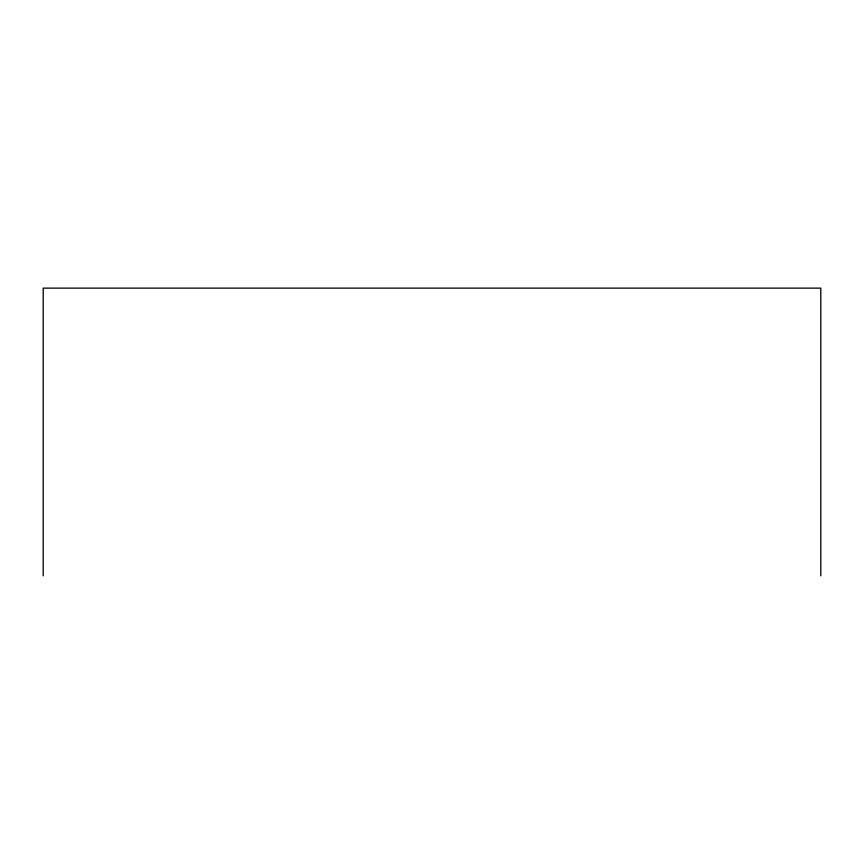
<?xml version="1.0" encoding="UTF-8"?>
<svg xmlns="http://www.w3.org/2000/svg" width="864" height="864" viewBox="0 0 864 864"><rect width="100%" height="100%" fill="white"/><g stroke="black" fill="none" stroke-linecap="round" stroke-linejoin="round"><path stroke-width="1.3" d="M820.8 575.867L820.8 288.133L43.2 288.133L43.2 575.867"/></g></svg>
